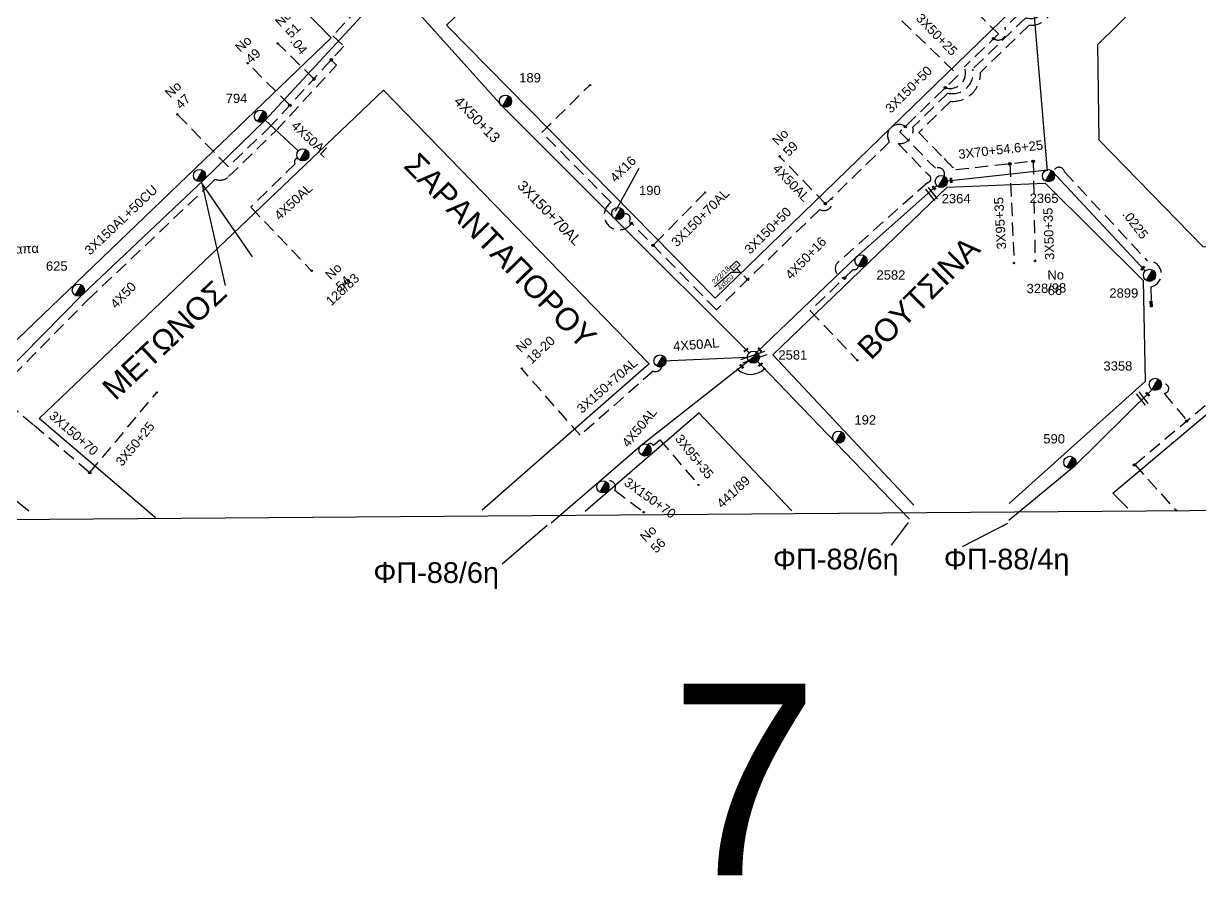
# Model space of a CAD drawing. Header units: millimetres. Extents: x 771 to 3391, y 686 to 1835.
# Drawn here: x 1808.2 to 2036.1, y 686.3 to 851.3 of the extents above; entities that cross this region are included whole.
import ezdxf

# ---------------------------------------------------------------- set-up
doc = ezdxf.new("R2010")
doc.units = ezdxf.units.MM
doc.linetypes.add('DASHED', pattern=[19.05, 12.7, -6.35])
for name, color, linetype in [('Pillar', 7, 'Continuous'), ('Pillar OTE', 7, 'Continuous'), ('Άγνωστα', 7, 'Continuous'), ('Γυμνά εναέρια ΧΤ (3Φ)   4x50CU', 7, 'Continuous'), ('Γυμνά εναέρια ΧΤ και ΦΟΠ (3Φ)   4x50+16AL', 7, 'Continuous'), ('Εναέρια παροχή ΧΤ 4x16', 7, 'SYN_LINE'), ('Εναέρια παροχή ΧΤ 4x25', 7, 'SYN_LINE'), ('Επιγραφές - Σχήματα', 7, 'Continuous'), ('Καλωδια Χ.Τ 3x95+35', 7, 'DASHED'), ('Καλωδια Χ.Τ. 3x50+35', 7, 'Continuous'), ('Καλώδια ΧΤ   3x150+50CU', 7, 'DASHED'), ('Καλώδια ΧΤ   3x150+70AL', 7, 'DASHED'), ('Μηχανική τομή', 7, 'Continuous'), ('Στύλος ΦΜ', 7, 'Continuous'), ('Στύλος ΦΜ @ 1', 7, 'Continuous'), ('Συνδέσεις', 7, 'Continuous'), ('Συνεστραμμένα ΧΤ   3x70+54.6+25 AL', 7, 'SYN_LINE'), ('Τομή', 7, 'Continuous'), ('Υποσταθμός πόλεως', 7, 'Continuous'), ('Υπόβαθρο ΔΕΗ', 7, 'Continuous'), ('Υπόγεια Καλώδια Δικτύου ΧΤ   .04', 7, 'DASHED'), ('Υπόγεια καλώδια Παροχών ΧΤ   .0225', 7, 'DASHED'), ('Υπόγεια καλώδια Παροχών ΧΤ   4x50AL', 7, 'DASHED'), ('Υπόγεια καλώδια Παροχών ΧΤ   4x6', 7, 'DASHED')]:
    doc.layers.add(name, color=color, linetype=linetype)
doc.styles.add('arial', font='arial.ttf')
doc.styles.get("Standard").update_dxf_attribs({"font": 'arial.ttf'})
doc.linetypes.add('SYN_LINE', pattern='A,0.5,-0.0001,["/\\/\\/\\/",Standard,S=0.1,R=0,X=0,Y=-0.05],-0.25', length=0.7501)
doc.dimstyles.new('ISO-25', dxfattribs={"dimtxt": 2.5, "dimasz": 2.5, "dimexe": 1.25, "dimexo": 0.625, "dimtad": 1, "dimtxsty": 'Standard', "dimcen": 2.5, "dimadec": 0, "dimazin": 0, "dimtfac": 1, "dimtmove": 0, "dimatfit": 3, "dimfxl": 1, "dimarcsym": 0})

# ---------------------------------------------------------------- blocks, each defined once
blk = doc.blocks.new('ΥΠΑΡΧΩΝ ΤΣΙΜΕΝΤΕΝΙΟΣ ΣΤΥΛΟΣ')
at = {"layer": 'Στύλος ΦΜ'}
blk.add_hatch(color=7, dxfattribs=at).paths.add_polyline_path([(-1.29, -2.28, 0.574793), (2.62, 0, 0.268822), (1.3, 2.27)])
at = {"layer": 'Στύλος ΦΜ', "color": 7}
blk.add_line((-1.29, -2.28), (1.3, 2.27), dxfattribs=at)
blk.add_circle((0, 0), 2.62, dxfattribs=at)
at = {"layer": 'Στύλος ΦΜ', "flags": 4}
for tag, p in [('ΑΡΙΘΜΟΣ', (-4.68, 8.05)), ('ΤΥΠΟΣ', (-4.91, 3.03))]:
    blk.add_attdef(tag, p, '', height=4, dxfattribs=at)
blk = doc.blocks.new('_ΣΥΝΔΕΣΗ')
at = {"layer": 'Συνδέσεις', "linetype": 'SYN_LINE', "ltscale": 40}
blk.add_hatch(color=256, dxfattribs=at).paths.add_polyline_path([(0.5, -0.01, 1), (-0.5, -0.01, 1)])
at = {"layer": 'Συνδέσεις'}
blk.add_circle((0, -0.01), 0.5, dxfattribs=at)
blk = doc.blocks.new('Pillar')
at = {"layer": 'Υποσταθμός πόλεως', "linetype": 'Continuous', "ltscale": 40}
blk.add_lwpolyline([(-8.6, 2.8), (8.6, 2.8), (8.6, -2.8), (-8.6, -2.8)], close=True, dxfattribs=at)
for points in [[(-5.8, 0), (-8.6, 2.8)], [(-8.6, -2.8), (-5.8, 0)], [(-5.8, 0), (5.8, 0)], [(5.8, 0), (8.6, 2.8)], [(8.6, -2.8), (5.8, 0)]]:
    blk.add_lwpolyline(points, dxfattribs=at)
at = {"layer": 'Pillar', "ltscale": 40}
blk.add_attdef('PILLAR', (-5.7, 3.7), '', height=2.52, dxfattribs=at)
blk = doc.blocks.new('ΜΗΧΑΝΙΚΗ ΤΟΜΗ')
at = {"layer": 'Μηχανική τομή', "ltscale": 40}
for p, q in [((-1.89, 0.78), (1.89, 0.78)), ((1.89, 0), (-1.89, 0))]:
    blk.add_line(p, q, dxfattribs=at)
blk = doc.blocks.new('ΤΟΜΗ')
at = {"layer": 'Τομή', "ltscale": 40}
for p, q in [((-5.68, 0), (5.68, 0)), ((5.68, -2.33), (-5.68, -2.33))]:
    blk.add_line(p, q, dxfattribs=at)
blk = doc.blocks.new('TSONTA XT1')
at = {"ltscale": 40}
h = blk.add_hatch(color=256, dxfattribs=at)
h.dxf.hatch_style = 1
h.paths.add_polyline_path([(596, 2487.7), (597.1, 2488.8), (596, 2489.9), (594.9, 2488.8)])
blk.add_lwpolyline([(594.9, 2488.8), (596, 2489.9), (597.1, 2488.8), (596, 2487.7)], close=True, dxfattribs=at)
blk = doc.blocks.new('PILLAR ΟΤΕ')
at = {"layer": 'Pillar OTE', "ltscale": 40}
blk.add_lwpolyline([(-3.31, 2.02), (3.39, 2.02), (3.39, -1.99), (-3.31, -1.99)], close=True, dxfattribs=at)
at = {"layer": 'Pillar OTE', "insert": (-1.81, 0.71), "char_height": 1.3575, "width": 109.961, "attachment_point": 1}
blk.add_mtext('{\\fArial|b1|i0|c161|p34;OTE}', dxfattribs=at)

msp = doc.modelspace()

# ---------------------------------------------------------------- linework, layer by layer
at = {"layer": 'Άγνωστα', "color": 2, "linetype": 'SYN_LINE', "ltscale": 20}
msp.add_lwpolyline([(2006.60204, 822.7296), (2003.92463, 854.9438)], dxfattribs=at)
at = {"layer": 'Άγνωστα', "color": 2, "linetype": 'DASHED', "ltscale": 0.2}
msp.add_lwpolyline([(1978.38283, 851.81147), (1989.3091, 841.26237)], dxfattribs=at)
at = {"layer": 'Άγνωστα', "color": 85}
for points in [[(1842.77065, 820.33951), (1847.30422, 800.55775)], [(1852.59098, 806.07434), (1842.77065, 820.33951)]]:
    msp.add_lwpolyline(points, dxfattribs=at)
at = {"layer": 'Άγνωστα', "color": 151, "linetype": 'DASHED', "ltscale": 0.2}
msp.add_lwpolyline([(1969.93222, 804.27627, -0.547278828), (1969.00582, 803.69189), (1960.63849, 795.65303), (1969.82602, 786.00463)], format="xyb", dxfattribs=at)
at = {"layer": 'Άγνωστα', "color": 1, "linetype": 'DASHED', "ltscale": 0.2}
for points in [[(2023.53538, 765.86998), (2043.62096, 782.75486)], [(2023.53538, 765.86998), (2031.49307, 757.00087)]]:
    msp.add_lwpolyline(points, dxfattribs=at)
msp.add_lwpolyline([(2028.67281, 781.36893, -1.30555284), (2029.20429, 779.65744), (2033.64812, 774.37123)], format="xyb", dxfattribs=at)
at = {"layer": 'Γυμνά εναέρια ΧΤ (3Φ)   4x50CU', "color": 85, "linetype": 'Continuous', "ltscale": 0.2}
msp.add_lwpolyline([(1855.03369, 832.55799), (1861.47474, 826.65192)], dxfattribs=at)
at = {"layer": 'Γυμνά εναέρια ΧΤ (3Φ)   4x50CU', "color": 151, "linetype": 'Continuous', "ltscale": 0.2}
msp.add_lwpolyline([(1948.44835, 786.60573), (1932.116, 785.87358)], dxfattribs=at)
at = {"layer": 'Γυμνά εναέρια ΧΤ και ΦΟΠ (3Φ)   4x50+16AL', "color": 85, "linetype": 'Continuous', "ltscale": 0.2}
msp.add_lwpolyline([(1792.54081, 771.33546), (1819.68967, 798.83648), (1843.14212, 821.0109), (1855.03369, 832.55799), (1879.44608, 858.96168), (1903.50892, 881.04861)], dxfattribs=at)
at = {"layer": 'Γυμνά εναέρια ΧΤ και ΦΟΠ (3Φ)   4x50+16AL', "color": 151, "linetype": 'Continuous', "ltscale": 0.2}
for points in [[(1880.39073, 858.26144), (1901.01648, 835.20971), (1922.78996, 813.47251), (1948.7911, 787.50169)], [(1950.33009, 787.61231), (1969.57409, 806.06936), (1985.15668, 819.91863)]]:
    msp.add_lwpolyline(points, dxfattribs=at)
at = {"layer": 'Γυμνά εναέρια ΧΤ και ΦΟΠ (3Φ)   4x50+16AL', "color": 1, "linetype": 'Continuous', "ltscale": 0.2}
for points in [[(1949.62666, 786.66807), (1928.21971, 769.81112), (1919.69022, 762.47896), (1910.48089, 754.56239)], [(1949.62666, 786.66807), (1965.56489, 770.1772), (1979.8774, 755.34245)]]:
    msp.add_lwpolyline(points, dxfattribs=at)
at = {"layer": 'Γυμνά εναέρια ΧΤ και ΦΟΠ (3Φ)   4x50+16AL', "color": 6, "linetype": 'Continuous', "ltscale": 0.2}
msp.add_lwpolyline([(1792.82404, 770.16788), (1809.23933, 756.90727)], dxfattribs=at)
at = {"layer": 'Εναέρια παροχή ΧΤ 4x16', "color": 5, "ltscale": 20}
msp.add_lwpolyline([(1922.93759, 814.92399), (1927.51874, 823.28266)], dxfattribs=at)
at = {"layer": 'Καλωδια Χ.Τ 3x95+35', "color": 5, "linetype": 'DASHED', "ltscale": 0.2}
msp.add_lwpolyline([(1999.31477, 824.1529), (2000.13085, 804.75782)], dxfattribs=at)
at = {"layer": 'Καλωδια Χ.Τ 3x95+35', "color": 1, "linetype": 'DASHED', "ltscale": 0.2}
msp.add_lwpolyline([(1929.21863, 769.73016, -0.544743789), (1930.2451, 769.56167), (1931.53994, 770.6821), (1938.95996, 761.99065)], format="xyb", dxfattribs=at)
at = {"layer": 'Καλωδια Χ.Τ. 3x50+35', "color": 5, "linetype": 'DASHED', "ltscale": 0.2}
msp.add_lwpolyline([(2003.84491, 824.65518), (2004.21126, 805.35757)], dxfattribs=at)
at = {"layer": 'Καλωδια Χ.Τ. 3x50+35', "color": 173, "linetype": 'DASHED', "ltscale": 0.2}
msp.add_lwpolyline([(1821.07164, 764.32386), (1834.06598, 779.8622)], dxfattribs=at)
at = {"layer": 'Καλώδια ΧΤ   3x150+50CU', "color": 2, "linetype": 'DASHED', "ltscale": 0.2}
for points in [[(2089.64266, 913.65746), (2078.33126, 924.95686), (2065.77206, 912.56951, -0.353972988), (2064.60459, 908.77783), (2049.25698, 891.6159), (2030.23678, 873.94726), (2012.22169, 875.65013), (2003.35427, 872.04368), (2003.61463, 858.26924, 0.206167672), (2001.22356, 853.24849), (1998.32966, 850.44242, -0.817284443), (1996.16177, 848.34032)], [(1997.12124, 849.27067), (1990.48629, 842.83708, -0.644588921), (1986.82417, 838.85286)], [(1989.3091, 841.26237), (1978.02284, 830.31864), (1984.88304, 823.24371, -0.64924258), (1986.62256, 821.72293)], [(1925.99877, 812.60476, -1.229068094), (1922.05006, 816.61219), (1908.66735, 830.19387), (1917.89762, 839.28892)], [(1979.06334, 831.32756, 0.837742832), (1975.99992, 828.35712), (1963.62352, 816.35632)], [(1964.77691, 817.47471, -0.733522142), (1962.50408, 815.27086), (1942.49209, 795.86621), (1925.59886, 813.01062, 0.795324168), (1924.53482, 814.31632)]]:
    msp.add_lwpolyline(points, format="xyb", dxfattribs=at)
at = {"layer": 'Καλώδια ΧΤ   3x150+50CU', "color": 151, "linetype": 'DASHED', "ltscale": 0.2}
msp.add_lwpolyline([(2086.16714, 910.17825), (2081.83443, 914.50636), (2068.99379, 901.73063), (2064.33669, 905.8954), (2049.95056, 889.80861), (2030.7094, 871.93471), (2012.26195, 873.67845), (2005.12003, 870.77377), (2005.37935, 857.0546, -0.800046045), (2002.39831, 852.40793), (1992.14373, 842.46456, -0.540078323), (1987.32567, 837.79273), (1980.50985, 831.18376, -0.522710634), (1977.66438, 828.05267), (1983.57093, 821.96125, -0.746319138), (1983.33929, 820.4517), (1966.09328, 805.12403, 0.677115078), (1967.24046, 801.99582)], format="xyb", dxfattribs=at)
at = {"layer": 'Καλώδια ΧΤ   3x150+50CU', "color": 5, "linetype": 'DASHED', "ltscale": 0.2}
for points in [[(2023.74455, 875.963), (2023.32205, 871.06579), (2012.34074, 872.1038), (2006.61282, 869.77421), (2006.8466, 857.40601, -0.641271076), (2003.08253, 850.97731), (1993.62827, 841.80998, -0.447340962), (1987.85702, 836.21389), (1981.66134, 830.20624), (1986.59045, 825.12285, 0.037772669), (1988.83214, 822.99065), (2003.84491, 824.65518)], [(1869.64109, 864.40055), (1869.23541, 864.80854, 0.665206203), (1868.60213, 864.00122), (1875.63589, 856.9913), (1868.13768, 848.88148), (1870.29095, 846.91451), (1856.21461, 831.50496), (1847.87165, 823.56846), (1838.03353, 833.69686)]]:
    msp.add_lwpolyline(points, format="xyb", dxfattribs=at)
msp.add_lwpolyline([(1859.8477, 835.48215), (1851.58066, 843.66934)], dxfattribs=at)
at = {"layer": 'Καλώδια ΧΤ   3x150+70AL', "color": 2, "linetype": 'DASHED', "ltscale": 0.2}
msp.add_lwpolyline([(1940.29044, 818.56648), (1930.20868, 808.33226)], dxfattribs=at)
at = {"layer": 'Καλώδια ΧΤ   3x150+70AL', "color": 173, "linetype": 'DASHED', "ltscale": 0.2}
msp.add_lwpolyline([(1785.60362, 793.72845), (1799.38075, 782.57409), (1810.23033, 773.56767), (1821.07164, 764.32386)], dxfattribs=at)
at = {"layer": 'Καλώδια ΧΤ   3x150+70AL', "color": 151, "linetype": 'DASHED', "ltscale": 0.2}
msp.add_lwpolyline([(1931.88543, 784.81531, -0.448005006), (1930.22126, 783.96255), (1916.06422, 771.55167), (1904.8178, 784.38041)], format="xyb", dxfattribs=at)
at = {"layer": 'Καλώδια ΧΤ   3x150+70AL', "color": 1, "linetype": 'DASHED', "ltscale": 0.2}
msp.add_lwpolyline([(1921.0365, 762.60171, -0.752424152), (1922.76206, 760.89569), (1928.31327, 756.73445)], format="xyb", dxfattribs=at)
at = {"layer": 'Συνεστραμμένα ΧΤ   3x70+54.6+25 AL', "color": 2, "linetype": 'SYN_LINE', "ltscale": 20}
for points in [[(1987.20908, 820.81665), (2006.58251, 822.96466)], [(2007.33294, 822.82433), (2007.39163, 822.83019), (2025.5634, 803.37186)]]:
    msp.add_lwpolyline(points, dxfattribs=at)
at = {"layer": 'Συνεστραμμένα ΧΤ   3x70+54.6+25 AL', "color": 173, "linetype": 'SYN_LINE', "ltscale": 20}
msp.add_lwpolyline([(2026.91473, 780.38581), (2011.72916, 765.4497), (1999.12519, 755.06084)], dxfattribs=at)
at = {"layer": 'Υπόβαθρο ΔΕΗ'}
for points in [[(887.18759, 748.25165), (2875.29445, 763.38266), (2895.53155, 1762.67838)], [(1890.14873, 850.97047), (1958.70871, 916.35558), (2001.55625, 872.17466), (2001.86342, 855.92397), (1942.23728, 798.10743), (1890.14873, 850.97047)], [(1800.39516, 783.81145), (1867.86546, 848.5055), (1817.93285, 899.5995), (1744.94214, 828.70782), (1800.39516, 783.81145)], [(2016.3797, 847.22156), (2035.02385, 865.6327), (2055.08297, 866.00723), (2073.09266, 847.17356), (2073.5338, 826.94972), (2055.53277, 807.95179), (2036.78593, 808.01421), (2016.63446, 828.65963), (2016.3797, 847.22156)], [(1833.78897, 755.58311), (1811.2604, 774.79203), (1877.9518, 838.39907), (1929.43114, 785.38741), (1897.10695, 757.05016)], [(1980.71773, 758.01201), (1953.38556, 787.13479), (1987.16816, 819.59117), (2006.13458, 820.35596), (2025.13197, 801.53819), (2025.52684, 781.99129), (1999.16955, 758.3128)], [(2022.1763, 757.45528), (2019.27272, 760.35573), (2058.57131, 793.39195), (2076.87869, 794.27683), (2106.58143, 763.79368), (2101.35535, 759.19472)], [(1947.17182, 786.21968), (1951.8386, 787.83604)], [(1947.61005, 785.56112), (1952.27683, 787.17748)], [(1917.07145, 756.84122), (1939.08888, 775.89305), (1957.07776, 756.91185)]]:
    msp.add_lwpolyline(points, dxfattribs=at)
msp.add_arc((1949.08643, 787.18541), 3.84504, 229.3250289, 314.4548113, dxfattribs=at)
at = {"layer": 'Υπόγεια Καλώδια Δικτύου ΧΤ   .04', "color": 5, "linetype": 'DASHED', "ltscale": 0.2}
msp.add_lwpolyline([(1864.50076, 840.57592), (1857.4853, 847.43299)], dxfattribs=at)
msp.add_lwpolyline([(1789.26757, 765.4768, 0.767883534), (1795.46524, 772.21964), (1820.70927, 797.79113), (1844.11423, 819.92075), (1845.35591, 821.12689, 0.293472769), (1847.97714, 821.63768), (1857.17065, 830.56803), (1868.87194, 843.22379), (1867.86336, 844.257)], format="xyb", dxfattribs=at)
at = {"layer": 'Υπόγεια καλώδια Παροχών ΧΤ   .0225', "color": 2, "linetype": 'DASHED', "ltscale": 0.2}
msp.add_lwpolyline([(2007.76824, 822.48753, -0.872007911), (2009.89839, 822.5411), (2025.95229, 805.3506, -0.927941095), (2026.63811, 800.27446), (2026.69378, 797.5186)], format="xyb", dxfattribs=at)
at = {"layer": 'Υπόγεια καλώδια Παροχών ΧΤ   4x50AL', "color": 2, "ltscale": 0.2}
msp.add_lwpolyline([(1987.34182, 858.83787), (1997.12124, 849.27067), (1997.12124, 849.27067), (1997.12124, 849.27067), (1997.12124, 849.27067), (1997.12124, 849.27067), (1997.12124, 849.27067)], dxfattribs=at)
at = {"layer": 'Υπόγεια καλώδια Παροχών ΧΤ   4x50AL', "color": 85, "linetype": 'DASHED', "ltscale": 0.2}
msp.add_lwpolyline([(1861.38586, 825.16938, 0.605047241), (1860.84525, 824.1364), (1852.25643, 815.71109), (1864.05551, 803.40239)], format="xyb", dxfattribs=at)
at = {"layer": 'Υπόγεια καλώδια Παροχών ΧΤ   4x50AL', "color": 2, "linetype": 'DASHED', "ltscale": 0.2}
msp.add_lwpolyline([(1963.62352, 816.35632), (1954.70835, 825.55053)], dxfattribs=at)
at = {"layer": 'Υπόγεια καλώδια Παροχών ΧΤ   4x6', "color": 2, "linetype": 'DASHED', "ltscale": 0.1}
msp.add_lwpolyline([(1948.66121, 801.53935), (1946.43065, 803.83972)], dxfattribs=at)

# ---------------------------------------------------------------- block references
at = {"layer": 'Pillar', "xscale": 0.06198561426907171, "yscale": 0.06198561426907171, "zscale": 0.06198561426907171, "rotation": 273.4949993038707}
msp.add_blockref('Pillar', (2026.71342, 796.9684), dxfattribs=at)
at = {"layer": 'Pillar OTE', "xscale": 0.2573667702980967, "yscale": 0.2573667702980967, "zscale": 0.2573667702980967, "rotation": 44.11800000000001}
msp.add_blockref('PILLAR ΟΤΕ', (1946.07068, 804.29624), dxfattribs=at)
at = {"layer": 'Μηχανική τομή'}
for p, xscale, yscale, zscale, rotation in [((1988.04249, 820.90906), 0.249999999999919, 0.249999999999919, 0.249999999999919, 92.6040973562605), ((1984.55809, 819.38663), 0.2500000000001928, 0.2500000000001928, 0.2500000000001928, 312.6268794242704), ((2025.13986, 803.83574), 0.249999999999919, 0.249999999999919, 0.249999999999919, 50.9187230584016), ((1948.26866, 787.98096), 0.2499999999999681, 0.2499999999999681, 0.2499999999999681, 36.11407878704492), ((1950.80379, 788.06664), 0.2500000000001928, 0.2500000000001928, 0.2500000000001928, 312.6268794242704), ((1947.29786, 784.81526), 0.2500000000001928, 0.2500000000001928, 0.2500000000001928, 312.6268794242704), ((1951.08242, 785.16183), 0.2499999999999681, 0.2499999999999681, 0.2499999999999681, 36.11407878704492), ((2025.94724, 779.44324), 0.2500000000001928, 0.2500000000001928, 0.2500000000001928, 312.6268794242704)]:
    msp.add_blockref('ΜΗΧΑΝΙΚΗ ΤΟΜΗ', p, dxfattribs=dict(at, xscale=xscale, yscale=yscale, zscale=zscale, rotation=rotation))
at = {"layer": 'Στύλος ΦΜ @ 1', "ltscale": 40}
ref = msp.add_blockref('ΥΠΑΡΧΩΝ ΤΣΙΜΕΝΤΕΝΙΟΣ ΣΤΥΛΟΣ', (1901.59751, 836.23418), dxfattribs=dict(at, xscale=0.4499999999998181, yscale=0.4499999999998181, zscale=0.4499999999998181))
ref.add_attrib('ΤΥΠΟΣ', '189', (1904.26762, 839.86825), dxfattribs={"layer": 'Στύλος ΦΜ', "height": 1.8, "flags": 4})
ref = msp.add_blockref('ΥΠΑΡΧΩΝ ΤΣΙΜΕΝΤΕΝΙΟΣ ΣΤΥΛΟΣ', (1854.13482, 833.31902), dxfattribs=dict(at, xscale=0.4499999999998181, yscale=0.4499999999998181, zscale=0.4499999999998181))
ref.add_attrib('ΤΥΠΟΣ', '794', (1847.4106, 835.88446), dxfattribs={"layer": 'Στύλος ΦΜ', "height": 1.8, "flags": 4})
at = {"layer": 'Στύλος ΦΜ @ 1', "ltscale": 40, "xscale": 0.4499999999998181, "yscale": 0.4499999999998181, "zscale": 0.4499999999998181}
for p in [(1862.34282, 825.85594), (1842.3141, 821.84847), (1931.53872, 785.94089), (1928.63307, 768.70827), (1920.45094, 761.57982)]:
    msp.add_blockref('ΥΠΑΡΧΩΝ ΤΣΙΜΕΝΤΕΝΙΟΣ ΣΤΥΛΟΣ', p, dxfattribs=at)
at = {"layer": 'Στύλος ΦΜ @ 1', "ltscale": 40}
ref = msp.add_blockref('ΥΠΑΡΧΩΝ ΤΣΙΜΕΝΤΕΝΙΟΣ ΣΤΥΛΟΣ', (2006.80606, 821.8083), dxfattribs=dict(at, xscale=0.4499999999998181, yscale=0.4499999999998181, zscale=0.4499999999998181))
ref.add_attrib('ΤΥΠΟΣ', '2365', (2003.15546, 816.54048), dxfattribs={"layer": 'Στύλος ΦΜ', "height": 1.8, "flags": 4})
ref = msp.add_blockref('ΥΠΑΡΧΩΝ ΤΣΙΜΕΝΤΕΝΙΟΣ ΣΤΥΛΟΣ', (1986.037, 820.70104), dxfattribs=dict(at, xscale=0.4499999999998181, yscale=0.4499999999998181, zscale=0.4499999999998181))
ref.add_attrib('ΤΥΠΟΣ', '2364', (1986.11406, 816.47265), dxfattribs={"layer": 'Στύλος ΦΜ', "height": 1.8, "flags": 4})
ref = msp.add_blockref('ΥΠΑΡΧΩΝ ΤΣΙΜΕΝΤΕΝΙΟΣ ΣΤΥΛΟΣ', (1923.37099, 814.49698), dxfattribs=dict(at, xscale=0.4499999999998181, yscale=0.4499999999998181, zscale=0.4499999999998181))
ref.add_attrib('ΤΥΠΟΣ', '190', (1927.48365, 818.06435), dxfattribs={"layer": 'Στύλος ΦΜ', "height": 1.8, "flags": 4})
ref = msp.add_blockref('ΥΠΑΡΧΩΝ ΤΣΙΜΕΝΤΕΝΙΟΣ ΣΤΥΛΟΣ', (1970.48126, 805.31824), dxfattribs=dict(at, xscale=0.4499999999998181, yscale=0.4499999999998181, zscale=0.4499999999998181))
ref.add_attrib('ΤΥΠΟΣ', '2582', (1973.48156, 801.6856), dxfattribs={"layer": 'Στύλος ΦΜ', "height": 1.8, "flags": 4})
ref = msp.add_blockref('ΥΠΑΡΧΩΝ ΤΣΙΜΕΝΤΕΝΙΟΣ ΣΤΥΛΟΣ', (1818.85065, 799.66303), dxfattribs=dict(at, xscale=0.4499999999998181, yscale=0.4499999999998181, zscale=0.4499999999998181))
ref.add_attrib('ΤΥΠΟΣ', '625', (1812.57986, 803.41443), dxfattribs={"layer": 'Στύλος ΦΜ', "height": 1.8, "flags": 4})
ref = msp.add_blockref('ΥΠΑΡΧΩΝ ΤΣΙΜΕΝΤΕΝΙΟΣ ΣΤΥΛΟΣ', (2026.3829, 802.52595), dxfattribs=dict(at, xscale=0.4499999999998181, yscale=0.4499999999998181, zscale=0.4499999999998181))
ref.add_attrib('ΤΥΠΟΣ', '2899', (2018.60194, 798.19465), dxfattribs={"layer": 'Στύλος ΦΜ', "height": 1.8, "flags": 4})
ref = msp.add_blockref('ΥΠΑΡΧΩΝ ΤΣΙΜΕΝΤΕΝΙΟΣ ΣΤΥΛΟΣ', (1949.6244, 786.66936), dxfattribs=dict(at, xscale=0.4499999999998181, yscale=0.4499999999998181, zscale=0.4499999999998181))
ref.add_attrib('ΤΥΠΟΣ', '2581', (1954.48432, 786.2083), dxfattribs={"layer": 'Στύλος ΦΜ', "height": 1.8, "flags": 4})
ref = msp.add_blockref('ΥΠΑΡΧΩΝ ΤΣΙΜΕΝΤΕΝΙΟΣ ΣΤΥΛΟΣ', (2027.49576, 781.41028), dxfattribs=dict(at, xscale=0.4499999999998181, yscale=0.4499999999998181, zscale=0.4499999999998181))
ref.add_attrib('ΤΥΠΟΣ', '3358', (2017.45801, 784.07187), dxfattribs={"layer": 'Στύλος ΦΜ', "height": 1.8, "flags": 4})
ref = msp.add_blockref('ΥΠΑΡΧΩΝ ΤΣΙΜΕΝΤΕΝΙΟΣ ΣΤΥΛΟΣ', (1966.14592, 771.20167), dxfattribs=dict(at, xscale=0.4499999999998181, yscale=0.4499999999998181, zscale=0.4499999999998181))
ref.add_attrib('ΤΥΠΟΣ', '192', (1969.21614, 773.63408), dxfattribs={"layer": 'Στύλος ΦΜ', "height": 1.8, "flags": 4})
ref = msp.add_blockref('ΥΠΑΡΧΩΝ ΤΣΙΜΕΝΤΕΝΙΟΣ ΣΤΥΛΟΣ', (2010.9314, 766.31614), dxfattribs=dict(at, xscale=0.4499999999998181, yscale=0.4499999999998181, zscale=0.4499999999998181))
ref.add_attrib('ΤΥΠΟΣ', '590', (2005.80663, 769.96826), dxfattribs={"layer": 'Στύλος ΦΜ', "height": 1.8, "flags": 4})
at = {"layer": 'Συνδέσεις'}
for p, xscale, yscale, zscale in [((1857.4853, 847.43299), 0.25, 0.25, 0.25), ((1996.16177, 848.34032), 0.4777242751394019, 0.4777242751394019, 0.4777242751394019), ((1851.65853, 843.59222), 0.25, 0.25, 0.25), ((1867.86336, 844.257), 0.4777242751394019, 0.4777242751394019, 0.4777242751394019), ((1864.50396, 840.51623), 0.4777242751394019, 0.4777242751394019, 0.4777242751394019), ((1918.00856, 839.35093), 0.25, 0.25, 0.25), ((1986.82417, 838.85286), 0.4777242751394019, 0.4777242751394019, 0.4777242751394019), ((1859.82142, 835.45339), 0.4777242751394019, 0.4777242751394019, 0.4777242751394019), ((1838.03353, 833.69686), 0.25, 0.25, 0.25), ((1979.07811, 831.32183), 0.4777242751394019, 0.4777242751394019, 0.4777242751394019), ((1954.70835, 825.55053), 0.25, 0.25, 0.25), ((2003.84047, 824.61069), 0.4777242751394019, 0.4777242751394019, 0.4777242751394019), ((1999.31033, 824.10842), 0.4777242751394019, 0.4777242751394019, 0.4777242751394019), ((1940.29044, 818.56648), 0.25, 0.25, 0.25), ((1963.58337, 816.39773), 0.4777242751394019, 0.4777242751394019, 0.4777242751394019), ((1925.99877, 812.60476), 0.4777242751394019, 0.4777242751394019, 0.4777242751394019), ((1930.20489, 808.32841), 0.4777242751394019, 0.4777242751394019, 0.4777242751394019), ((2000.12928, 804.88569), 0.25, 0.25, 0.25), ((2004.21268, 805.28304), 0.25, 0.25, 0.25), ((1864.05551, 803.40239), 0.25, 0.25, 0.25), ((1967.28553, 801.98787), 0.4777242751394019, 0.4777242751394019, 0.4777242751394019), ((1969.76106, 786.07285), 0.25, 0.25, 0.25), ((1904.77396, 784.50006), 0.25, 0.25, 0.25), ((1946.59474, 784.28058), 0.25, 0.25, 0.25), ((1951.77929, 784.4408), 0.25, 0.25, 0.25), ((1834.06598, 779.8622), 0.25, 0.25, 0.25), ((2033.57817, 774.31242), 0.4777242751394019, 0.4777242751394019, 0.4777242751394019), ((2023.47377, 765.81819), 0.4777242751394019, 0.4777242751394019, 0.4777242751394019), ((1821.07164, 764.32386), 0.4777242751394019, 0.4777242751394019, 0.4777242751394019), ((1938.99698, 761.93149), 0.25, 0.25, 0.25), ((1928.3997, 756.64627), 0.25, 0.25, 0.25), ((2031.49307, 757.00087), 0.25, 0.25, 0.25)]:
    msp.add_blockref('_ΣΥΝΔΕΣΗ', p, dxfattribs=dict(at, xscale=xscale, yscale=yscale, zscale=zscale))
at = {"layer": 'Συνδέσεις', "xscale": 0.2, "yscale": 0.2, "zscale": 0.2, "rotation": 44.11723862294645}
msp.add_blockref('TSONTA XT1', (2209.43729, 361.38033), dxfattribs=at)
at = {"layer": 'Τομή', "xscale": 0.2499999999999669, "yscale": 0.2499999999999669, "zscale": 0.2499999999999669, "rotation": 308.1680509152084}
for p in [(1984.38232, 818.4319), (2025.17906, 778.84165)]:
    msp.add_blockref('ΤΟΜΗ', p, dxfattribs=at)

# ---------------------------------------------------------------- texts
at = {"ltscale": 40, "char_height": 2, "attachment_point": 1, "rotation": 314.3585857, "style": 'arial'}
for s, insert in [('4X50+13', (1892.9037, 837.44813)), ('3X150+70AL', (1905.1861, 821.10846))]:
    msp.add_mtext_dynamic_manual_height_columns(s, width=1.8, gutter_width=12.5, heights=[0.04535], dxfattribs=dict(at, insert=insert))
at = {"ltscale": 40, "char_height": 4, "attachment_point": 1, "style": 'arial'}
for s, insert, width, rotation in [('{\\H1.083x;ΣAPANTAΠOPOY}', (1884.76505, 826.60107), 64.8866414, 314.3585857), ('{\\H1.083x;BOYTΣINA}', (1969.35087, 788.99963), 50.2149778, 44.9076434), ('{\\H1.083x;METΩNOΣ}', (1823.04816, 781.24812), 64.8866414, 43.2383051)]:
    msp.add_mtext(s, dxfattribs=dict(at, insert=insert, width=width, rotation=rotation))
at = {"ltscale": 40, "insert": (1933.46098, 723.48796), "char_height": 37.16217, "width": 427.7952412, "attachment_point": 1, "style": 'arial'}
msp.add_mtext('7', dxfattribs=at)
at = {"layer": 'Άγνωστα', "color": 7}
note = msp.add_mtext_dynamic_manual_height_columns('No ', width=1.8, gutter_width=1.95453, heights=[0.04535, 0], dxfattribs=dict(at, insert=(1854.0062, 849.25731), char_height=1.8, attachment_point=1, rotation=42.9913539))
for column, words in zip(note.columns.linked_columns, ['51']):
    column.text = words
at = {"layer": 'Άγνωστα', "color": 7, "char_height": 1.8, "attachment_point": 1}
for s, gutter_width, insert, rotation in [('3X50+25', 12.5, (1982.28159, 853.40915), 314.1713957), ('3X150+50', 12.5, (1974.99922, 835.07628), 44.9847895), ('3X70+54.6+25', 12.5, (1989.24252, 826.84263), 6.4354781), ('3X150AL+50CU', 12.5, (1819.87886, 807.64515), 43.3896679), ('4X50AL', 12.5, (1856.61606, 814.40474), 42.9913539), ('3X150+50', 12.5, (1947.71139, 807.75142), 44.9847895), ('3X95+35', 12.5, (1996.82333, 807.49245), 93.4389445), ('3X50+35', 12.5, (2006.14878, 805.45548), 92.1982463), ('4X50+16', 12.5, (1955.61642, 802.82528), 46.2596131), ('128/83', 1.6196, (1866.61039, 797.82115), 42.9913539), ('4X50', 12.5, (1824.86096, 797.18873), 46.2596131), ('328/98', 1.86637, (2002.54752, 800.85095), 1.1707069), ('3X150+70', 12.5, (1814.19787, 776.42803), 319.049546), ('441/89', 1.59912, (1942.32299, 758.61701), 43.23471)]:
    msp.add_mtext_dynamic_manual_height_columns(s, width=1.8, gutter_width=gutter_width, heights=[0.04535], dxfattribs=dict(at, insert=insert, rotation=rotation))
at = {"layer": 'Άγνωστα', "color": 7}
note = msp.add_mtext_dynamic_manual_height_columns('No ', width=1.8, gutter_width=1.66209, heights=[0.04535, 0], dxfattribs=dict(at, insert=(1846.49523, 844.54176), char_height=1.8, attachment_point=1, rotation=42.9913539))
for column, words in zip(note.columns.linked_columns, ['49']):
    column.text = words
note = msp.add_mtext_dynamic_manual_height_columns('No ', width=1.8, gutter_width=1.6196, heights=[0.04535, 0], dxfattribs=dict(at, insert=(1832.92653, 835.74558), char_height=1.8, attachment_point=1, rotation=42.9913539))
for column, words in zip(note.columns.linked_columns, ['47']):
    column.text = words
note = msp.add_mtext_dynamic_manual_height_columns('No ', width=1.8, gutter_width=2.0621, heights=[0.04535, 0], dxfattribs=dict(at, insert=(1950.33523, 826.06918), char_height=1.8, attachment_point=1, rotation=44.9847895))
for column, words in zip(note.columns.linked_columns, ['59']):
    column.text = words
note = msp.add_mtext_dynamic_manual_height_columns('ηλ.ταπα\\P', width=1.8, gutter_width=12.5, heights=[0.04535, 0], dxfattribs=dict(at, insert=(1787.8955, 807.6926), char_height=1.8, attachment_point=1, rotation=2.4309439))
for column, words in zip(note.columns.linked_columns, ['\\P']):
    column.text = words
note = msp.add_mtext_dynamic_manual_height_columns('No ', width=1.8, gutter_width=1.6196, heights=[0.04535, 0], dxfattribs=dict(at, insert=(1863.98568, 800.55346), char_height=1.8, attachment_point=1, rotation=42.9913539))
for column, words in zip(note.columns.linked_columns, ['54']):
    column.text = words
note = msp.add_mtext_dynamic_manual_height_columns('No ', width=1.8, gutter_width=1.86637, heights=[0.04535, 0], dxfattribs=dict(at, insert=(2002.90551, 803.39541), char_height=1.8, attachment_point=1, rotation=1.1707069))
for column, words in zip(note.columns.linked_columns, ['66']):
    column.text = words
note = msp.add_mtext_dynamic_manual_height_columns('No ', width=1.8, gutter_width=1.59912, heights=[0.04535, 0], dxfattribs=dict(at, insert=(1900.93039, 786.41024), char_height=1.8, attachment_point=1, rotation=43.23471))
for column, words in zip(note.columns.linked_columns, ['18-20']):
    column.text = words
note = msp.add_mtext_dynamic_manual_height_columns('No ', width=1.8, gutter_width=1.59912, heights=[0.04535, 0], dxfattribs=dict(at, insert=(1924.99882, 749.7783), char_height=1.8, attachment_point=1, rotation=43.23471))
for column, words in zip(note.columns.linked_columns, ['56']):
    column.text = words
at = {"layer": 'Εναέρια παροχή ΧΤ 4x16', "color": 7, "insert": (1921.65822, 821.65479), "char_height": 1.8, "attachment_point": 1, "rotation": 44.9847895}
msp.add_mtext_dynamic_manual_height_columns('4X16', width=1.8, gutter_width=12.5, heights=[0.04535], dxfattribs=at)
at = {"layer": 'Εναέρια παροχή ΧΤ 4x25', "color": 7, "insert": (1825.93027, 766.55889), "char_height": 1.8, "attachment_point": 1, "rotation": 50.4055177}
msp.add_mtext_dynamic_manual_height_columns('3X50+25', width=1.8, gutter_width=12.5, heights=[0.04535], dxfattribs=at)
at = {"layer": 'Επιγραφές - Σχήματα', "ltscale": 0.2, "char_height": 4, "width": 19.6718533, "attachment_point": 1}
for s, insert in [('ΦΠ-88/6η', (1953.43855, 749.58604)), ('ΦΠ-88/4η', (1986.52289, 749.58604)), ('ΦΠ-88/6η', (1876.01107, 746.96346))]:
    msp.add_mtext(s, dxfattribs=dict(at, insert=insert))
at = {"layer": 'Καλώδια ΧΤ   3x150+70AL', "color": 7, "char_height": 1.8, "attachment_point": 1}
for s, insert, rotation in [('3X150+70AL', (1933.53455, 809.16735), 44.9847895), ('3X150+70AL', (1915.20911, 777.01573), 41.4043706), ('3X95+35', (1935.74758, 771.96342), 308.7291315), ('3X150+70', (1925.44723, 763.51336), 324.363619)]:
    msp.add_mtext_dynamic_manual_height_columns(s, width=1.8, gutter_width=12.5, heights=[0.04535], dxfattribs=dict(at, insert=insert, rotation=rotation))
at = {"layer": 'Υπόγεια Καλώδια Δικτύου ΧΤ   .04', "color": 7, "insert": (1861.1803, 848.94703), "char_height": 1.8, "attachment_point": 1, "rotation": 308.9852404}
msp.add_mtext_dynamic_manual_height_columns('.04', width=1.8, gutter_width=12.5, heights=[0.04535], dxfattribs=at)
at = {"layer": 'Υπόγεια καλώδια Παροχών ΧΤ   .0225', "color": 7, "insert": (2022.42171, 815.43339), "char_height": 1.8, "attachment_point": 1, "rotation": 307.7885459}
msp.add_mtext_dynamic_manual_height_columns('.0225', width=1.8, gutter_width=12.5, heights=[0.04535], dxfattribs=at)
at = {"layer": 'Υπόγεια καλώδια Παροχών ΧΤ   4x50AL', "color": 7, "char_height": 1.8, "attachment_point": 1}
for insert, rotation in [((1861.17561, 832.59402), 317.256715), ((1954.51353, 824.28832), 314.0348664), ((1934.02085, 789.66716), 4.618048), ((1923.98827, 770.20469), 50.4055177)]:
    msp.add_mtext_dynamic_manual_height_columns('4X50AL', width=1.8, gutter_width=12.5, heights=[0.04535], dxfattribs=dict(at, insert=insert, rotation=rotation))
at = {"layer": 'Υπόγεια καλώδια Παροχών ΧΤ   4x50AL', "color": 7, "ltscale": 0.2, "char_height": 1, "attachment_point": 1, "rotation": 44.118}
for s, insert in [('222/18', (1941.46303, 801.42603)), ('4x6cu', (1942.51399, 800.24828))]:
    msp.add_mtext_dynamic_manual_height_columns(s, width=1.8, gutter_width=12.5, heights=[0.11759], dxfattribs=dict(at, insert=insert))

# ---------------------------------------------------------------- leaders
at = {"layer": 'Επιγραφές - Σχήματα'}
msp.add_leader([(1946.99751, 803.0439), (1945.34735, 803.07375), (1942.14494, 800.27572)], dimstyle='ISO-25', override={"dimasz": 0.1, "dimgap": 0.625, "dimtad": 0}, dxfattribs=at)
at = {"layer": 'Επιγραφές - Σχήματα', "ltscale": 40}
for points in [[(1979.62017, 754.65423), (1976.30996, 750.30078)], [(1998.84657, 754.45194), (1990.07947, 749.93334)], [(1909.66056, 754.07767), (1900.97881, 746.59292)]]:
    msp.add_leader(points, dimstyle='ISO-25', override={"dimasz": 1, "dimtad": 0}, dxfattribs=at)

doc.saveas('drawing.dxf')
